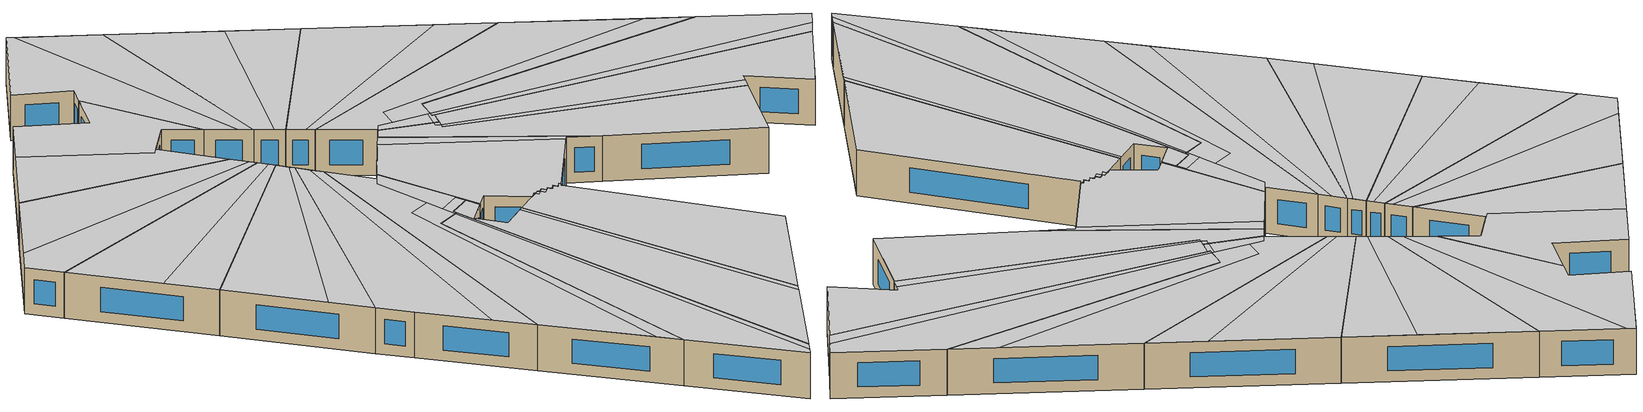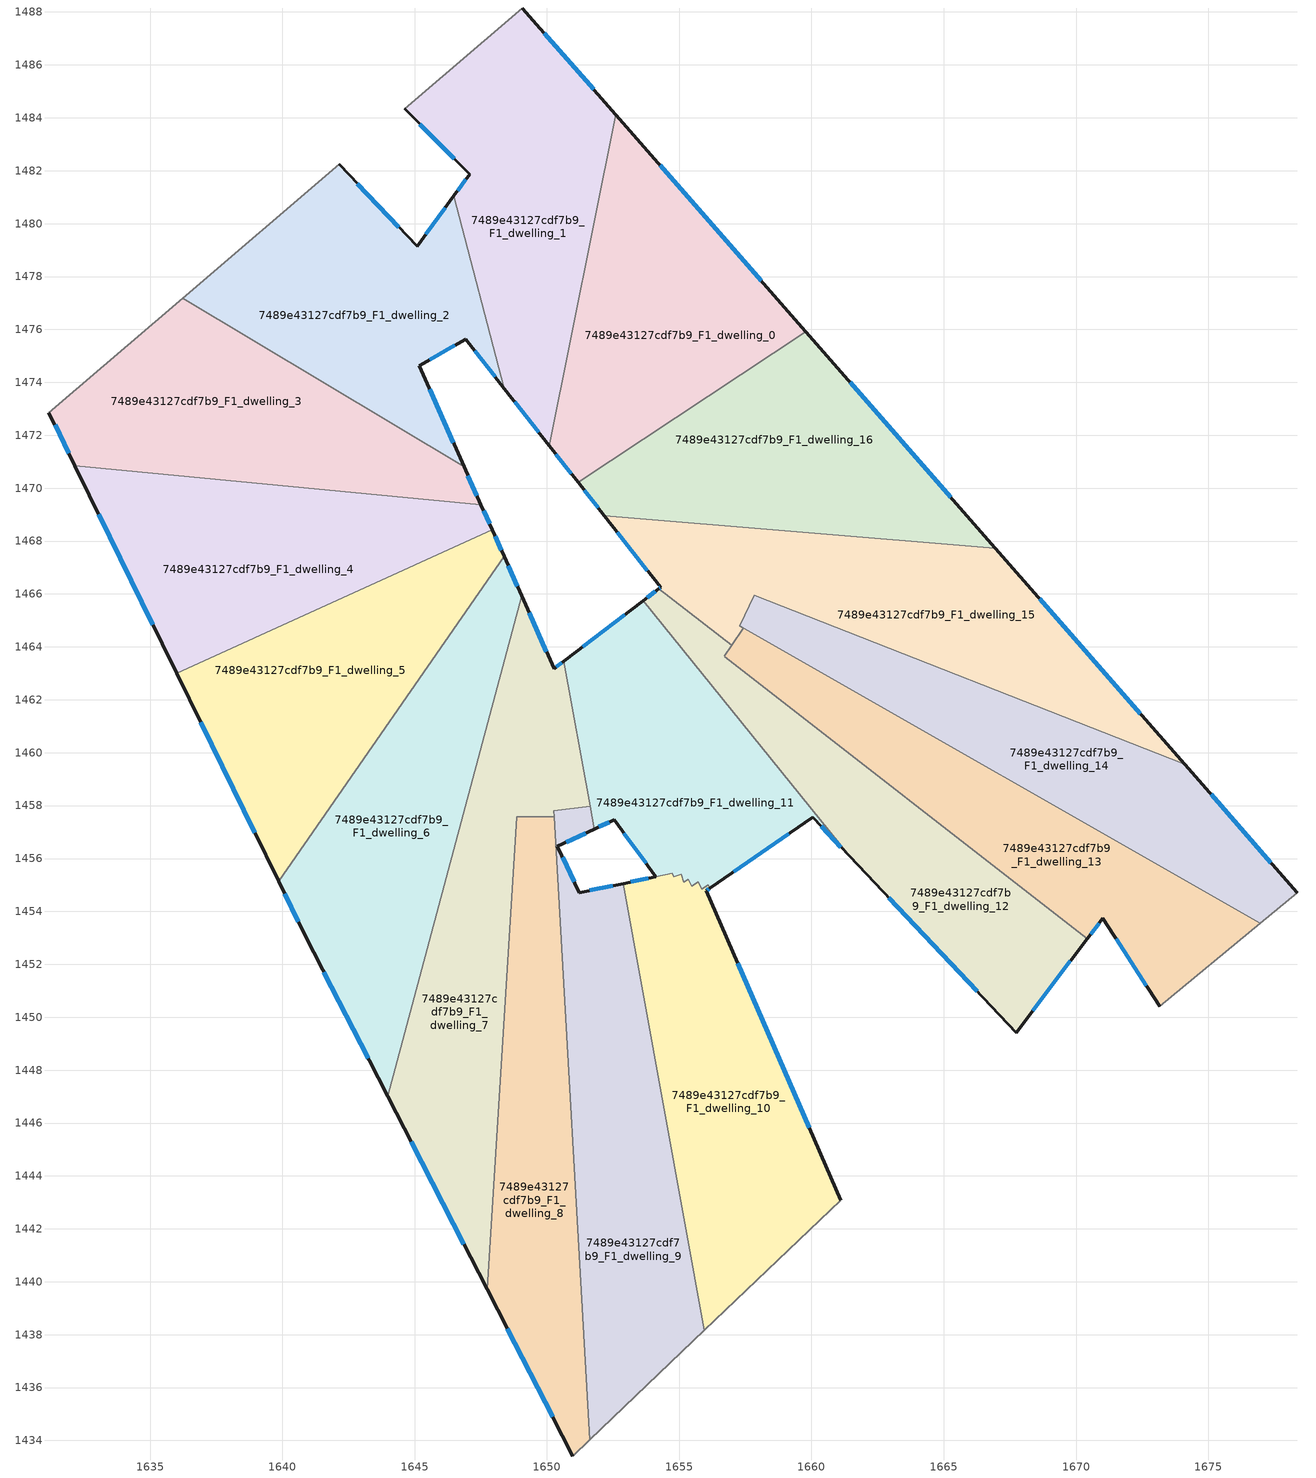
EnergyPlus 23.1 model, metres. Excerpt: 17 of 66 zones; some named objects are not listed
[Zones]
7489e43127cdf7b9_F1_dwelling_0
 floor to 7489e43127cdf7b9_F0_dwelling_0 (EU_floor_Construction): 1652.59,1484.12 1659.78,1475.92 1651.18,1470.22 1650.09,1471.61 z3
 wall outside (EU_wall_Construction): 1650.09,1471.61 1651.18,1470.22 / 1659.78,1475.92 1652.59,1484.12 z3:6
 wall to 7489e43127cdf7b9_F1_dwelling_1 (EU_wall_Construction): 1652.59,1484.12 1650.09,1471.61 z3:6
 wall to 7489e43127cdf7b9_F1_dwelling_16 (EU_wall_Construction): 1651.18,1470.22 1659.78,1475.92 z3:6
 window (EU_Window_Construction): 1650.34,1471.28 1650.92,1470.55 / 1658.09,1477.84 1654.28,1482.2 z3.7:5.3
 ceiling to 7489e43127cdf7b9_F2_dwelling_0 (EU_floor_Construction): 1650.77,1470.74 1657.01,1479.08 1652.59,1484.12 1650.09,1471.61 z6
 ceiling to 7489e43127cdf7b9_F2_dwelling_15 (EU_floor_Construction): 1659.78,1475.92 1657.01,1479.08 1650.77,1470.74 1651.18,1470.22 z6
7489e43127cdf7b9_F1_dwelling_1
 floor to 7489e43127cdf7b9_F0_dwelling_1 (EU_floor_Construction): 1649.07,1488.15 1652.59,1484.12 1650.09,1471.61 1648.39,1473.77 1646.48,1481.05 1647.08,1481.87 1644.62,1484.35 z3
 wall outside (EU_wall_Construction): 1648.39,1473.77 1650.09,1471.61 / 1644.62,1484.35 1647.08,1481.87 1646.48,1481.05 / 1652.59,1484.12 1649.07,1488.15 z3:6
 wall to 7489e43127cdf7b9_F1_dwelling_2 (EU_wall_Construction): 1646.48,1481.05 1648.39,1473.77 z3:6
 wall adiabatic (EU_wall_Construction): 1649.07,1488.15 1644.62,1484.35 z3:6
 window (EU_Window_Construction): 1648.79,1473.26 1649.69,1472.12 / 1646.94,1481.68 1646.62,1481.24 / 1645.2,1483.77 1646.5,1482.45 / 1651.77,1485.07 1649.89,1487.2 z3.7:5.3
 ceiling to 7489e43127cdf7b9_F2_dwelling_1 (EU_floor_Construction): 1649.56,1472.28 1649.36,1487.81 1649.07,1488.15 1644.62,1484.35 1647.08,1481.87 1646.48,1481.05 1648.39,1473.77 z6
 ceiling to 7489e43127cdf7b9_F2_dwelling_0 (EU_floor_Construction): 1650.09,1471.61 1652.59,1484.12 1649.36,1487.81 1649.56,1472.28 z6
7489e43127cdf7b9_F1_dwelling_10
 floor to 7489e43127cdf7b9_F0_dwelling_10 (EU_floor_Construction): 1656.16,1454.87 1656.03,1454.78 1661.1,1443.08 1655.95,1438.16 1652.88,1455.05 1654.12,1455.31 1654.74,1455.45 1654.79,1455.31 1655.07,1455.41 1655.18,1455.11 1655.35,1455.22 1655.47,1454.94 1655.72,1455.12 1655.84,1454.84 1656.09,1455.01 z3
 wall outside (EU_wall_Construction): 1661.1,1443.08 1656.03,1454.78 1656.16,1454.87 / 1654.12,1455.31 1652.88,1455.05 z3:6
 wall to 7489e43127cdf7b9_F1_dwelling_11 (EU_wall_Construction): 1656.16,1454.87 1656.09,1455.01 1655.84,1454.84 1655.72,1455.12 1655.47,1454.94 1655.35,1455.22 1655.18,1455.11 1655.07,1455.41 1654.79,1455.31 1654.74,1455.45 1654.12,1455.31 z3:6
 wall adiabatic (EU_wall_Construction): 1655.95,1438.16 1661.1,1443.08 z3:6
 wall to 7489e43127cdf7b9_F1_dwelling_9 (EU_wall_Construction): 1652.88,1455.05 1655.95,1438.16 z3:6
 window (EU_Window_Construction): 1656.06,1454.8 1656.13,1454.85 / 1659.91,1445.83 1657.22,1452.04 / 1653.83,1455.25 1653.17,1455.11 z3.7:5.3
 ceiling to 7489e43127cdf7b9_F2_dwelling_9 (EU_floor_Construction): 1661.1,1443.08 1656.03,1454.78 1656.15,1454.87 1656.09,1455.01 1655.84,1454.84 1655.72,1455.12 1655.47,1454.94 1655.37,1455.16 1654.92,1454.99 1654.83,1455.27 1654.55,1455.17 1654.47,1455.39 1654.12,1455.31 1652.88,1455.05 1655.95,1438.16 z6
 ceiling to 7489e43127cdf7b9_F2_dwelling_10 (EU_floor_Construction): 1655.47,1454.95 1655.35,1455.22 1655.18,1455.11 1655.07,1455.41 1654.79,1455.31 1654.74,1455.45 1654.47,1455.39 1654.55,1455.17 1654.83,1455.27 1654.92,1454.99 1655.37,1455.16 z6
7489e43127cdf7b9_F1_dwelling_11
 floor to 7489e43127cdf7b9_F0_dwelling_11 (EU_floor_Construction): 1653.65,1465.75 1661.44,1456.08 1660.05,1457.56 1656.16,1454.87 1656.09,1455.01 1655.84,1454.84 1655.72,1455.12 1655.47,1454.94 1655.35,1455.22 1655.18,1455.11 1655.07,1455.41 1654.79,1455.31 1654.74,1455.45 1654.12,1455.31 1652.54,1457.46 1651.79,1457.11 1650.64,1463.46 z3
 wall outside (EU_wall_Construction): 1651.79,1457.11 1652.54,1457.46 1654.12,1455.31 / 1653.65,1465.75 1650.64,1463.46 / 1656.16,1454.87 1660.05,1457.56 1661.44,1456.08 z3:6
 wall to 7489e43127cdf7b9_F1_dwelling_12 (EU_wall_Construction): 1661.44,1456.08 1653.65,1465.75 z3:6
 wall to 7489e43127cdf7b9_F1_dwelling_7 (EU_wall_Construction): 1650.64,1463.46 1651.64,1457.98 z3:6
 wall to 7489e43127cdf7b9_F1_dwelling_9 (EU_wall_Construction): 1651.64,1457.97 1651.79,1457.11 z3:6
 window (EU_Window_Construction): 1652.91,1456.96 1653.75,1455.82 / 1651.97,1457.19 1652.36,1457.38 / 1652.94,1465.21 1651.35,1464 / 1660.38,1457.22 1661.11,1456.43 / 1657.07,1455.5 1659.13,1456.93 z3.7:5.3
 ceiling to 7489e43127cdf7b9_F2_dwelling_10 (EU_floor_Construction): 1659.92,1457.47 1653.03,1465.28 1650.64,1463.46 1651.79,1457.11 1652.54,1457.46 1654.11,1455.32 1654.45,1455.45 1654.47,1455.39 1654.74,1455.45 1654.79,1455.31 1655.07,1455.41 1655.18,1455.11 1655.35,1455.22 1655.47,1454.95 1655.72,1455.12 1655.84,1454.84 1656.09,1455.01 1656.16,1454.87 z6
 ceiling to 7489e43127cdf7b9_F2_dwelling_9 (EU_floor_Construction): 1654.47,1455.39 1654.45,1455.45 1654.14,1455.32 z6
 ceiling to 7489e43127cdf7b9_F2_dwelling_11 (EU_floor_Construction): 1661.44,1456.09 1653.65,1465.75 1653.03,1465.28 1659.92,1457.47 1660.05,1457.56 z6
7489e43127cdf7b9_F1_dwelling_12
 floor to 7489e43127cdf7b9_F0_dwelling_12 (EU_floor_Construction): 1670.42,1452.96 1667.74,1449.41 1661.44,1456.08 1653.65,1465.75 1654.23,1466.2 1656.99,1464.05 1656.71,1463.64 z3
 wall outside (EU_wall_Construction): 1661.44,1456.08 1667.74,1449.41 1670.42,1452.96 / 1654.23,1466.2 1653.65,1465.75 z3:6
 wall to 7489e43127cdf7b9_F1_dwelling_15 (EU_wall_Construction): 1656.99,1464.05 1654.23,1466.2 z3:6
 wall to 7489e43127cdf7b9_F1_dwelling_13 (EU_wall_Construction): 1656.71,1463.64 1656.99,1464.05 / 1670.42,1452.96 1656.72,1463.63 z3:6
 window (EU_Window_Construction): 1668.37,1450.24 1669.79,1452.13 / 1662.92,1454.52 1666.26,1450.98 / 1654.1,1466.09 1653.78,1465.86 z3.7:5.3
 ceiling to 7489e43127cdf7b9_F2_dwelling_11 (EU_floor_Construction): 1667.74,1449.41 1670.42,1452.96 1656.71,1463.64 1656.82,1463.8 1656.56,1464 1656.73,1464.26 1654.23,1466.2 1653.65,1465.75 1661.44,1456.09 z6
 ceiling to 7489e43127cdf7b9_F2_dwelling_12 (EU_floor_Construction): 1656.82,1463.8 1656.99,1464.05 1656.73,1464.26 1656.56,1464 z6
7489e43127cdf7b9_F1_dwelling_13
 floor to 7489e43127cdf7b9_F0_dwelling_13 (EU_floor_Construction): 1676.97,1453.55 1673.16,1450.41 1671.02,1453.74 1670.42,1452.96 1656.71,1463.64 1657.43,1464.71 z3
 wall outside (EU_wall_Construction): 1670.42,1452.96 1671.02,1453.74 1673.16,1450.41 z3:6
 wall adiabatic (EU_wall_Construction): 1673.16,1450.41 1676.97,1453.55 z3:6
 wall to 7489e43127cdf7b9_F1_dwelling_14 (EU_wall_Construction): 1676.97,1453.55 1657.43,1464.71 z3:6
 wall to 7489e43127cdf7b9_F1_dwelling_15 (EU_wall_Construction): 1657.43,1464.71 1656.99,1464.05 z3:6
 window (EU_Window_Construction): 1671.52,1452.96 1672.66,1451.19 / 1670.56,1453.14 1670.88,1453.56 z3.7:5.3
 ceiling to 7489e43127cdf7b9_F2_dwelling_12 (EU_floor_Construction): 1676.96,1453.56 1657.43,1464.71 1656.83,1463.8 1670.78,1453.43 1671.02,1453.74 1673.16,1450.41 z6
 ceiling to 7489e43127cdf7b9_F2_dwelling_11 (EU_floor_Construction): 1670.42,1452.96 1670.78,1453.43 1656.83,1463.8 1656.71,1463.64 z6
7489e43127cdf7b9_F1_dwelling_14
 floor to 7489e43127cdf7b9_F0_dwelling_14 (EU_floor_Construction): 1674.1,1459.56 1678.36,1454.71 1676.97,1453.55 1657.43,1464.71 1657.28,1464.79 1657.84,1465.95 z3
 wall outside (EU_wall_Construction): 1678.36,1454.71 1674.1,1459.56 z3:6
 wall to 7489e43127cdf7b9_F1_dwelling_15 (EU_wall_Construction): 1657.84,1465.95 1657.28,1464.79 1657.43,1464.71 / 1674.1,1459.56 1657.84,1465.94 z3:6
 wall adiabatic (EU_wall_Construction): 1676.97,1453.55 1678.36,1454.71 z3:6
 window (EU_Window_Construction): 1677.36,1455.85 1675.1,1458.42 z3.7:5.3
 ceiling to 7489e43127cdf7b9_F2_dwelling_13 (EU_floor_Construction): 1678.36,1454.71 1674.1,1459.56 1657.84,1465.94 1657.38,1465 1677.65,1454.12 z6
 ceiling to 7489e43127cdf7b9_F2_dwelling_12 (EU_floor_Construction): 1677.65,1454.12 1657.38,1465 1657.28,1464.79 1657.43,1464.71 1676.96,1453.56 z6
7489e43127cdf7b9_F1_dwelling_15
 floor to 7489e43127cdf7b9_F0_dwelling_15 (EU_floor_Construction): 1666.95,1467.73 1674.1,1459.56 1657.84,1465.95 1657.28,1464.79 1657.43,1464.71 1656.99,1464.05 1654.23,1466.2 1654.3,1466.25 1652.16,1468.96 z3
 wall outside (EU_wall_Construction): 1652.16,1468.96 1654.3,1466.25 1654.23,1466.2 / 1674.1,1459.56 1666.95,1467.73 z3:6
 wall to 7489e43127cdf7b9_F1_dwelling_16 (EU_wall_Construction): 1666.95,1467.73 1652.16,1468.96 z3:6
 window (EU_Window_Construction): 1652.66,1468.33 1653.8,1466.89 / 1672.43,1461.48 1668.63,1465.81 / 1654.28,1466.24 1654.25,1466.21 z3.7:5.3
 ceiling to 7489e43127cdf7b9_F2_dwelling_14 (EU_floor_Construction): 1672.24,1461.69 1666.95,1467.73 1652.16,1468.96 1654.3,1466.25 1654.61,1466.49 1655.39,1466.07 1655.84,1467.11 z6
 ceiling to 7489e43127cdf7b9_F2_dwelling_13 (EU_floor_Construction): 1674.1,1459.56 1672.24,1461.69 1655.84,1467.11 1655.4,1466.07 1657.38,1465 1657.84,1465.95 z6
 ceiling to 7489e43127cdf7b9_F2_dwelling_11 (EU_floor_Construction): 1656.73,1464.26 1657.24,1465.07 1654.62,1466.48 1654.3,1466.25 1654.23,1466.2 z6
 ceiling to 7489e43127cdf7b9_F2_dwelling_12 (EU_floor_Construction): 1656.99,1464.05 1657.43,1464.71 1657.28,1464.79 1657.38,1465 1657.24,1465.07 1656.73,1464.26 z6
7489e43127cdf7b9_F1_dwelling_16
 floor to 7489e43127cdf7b9_F0_dwelling_16 (EU_floor_Construction): 1659.78,1475.92 1666.95,1467.73 1652.16,1468.96 1651.18,1470.22 z3
 wall outside (EU_wall_Construction): 1651.18,1470.22 1652.16,1468.96 / 1666.95,1467.73 1659.78,1475.92 z3:6
 window (EU_Window_Construction): 1651.41,1469.93 1651.93,1469.26 / 1665.27,1469.65 1661.46,1473.99 z3.7:5.3
 ceiling to 7489e43127cdf7b9_F2_dwelling_14 (EU_floor_Construction): 1666.95,1467.73 1664.63,1470.38 1651.85,1469.36 1652.16,1468.96 z6
 ceiling adiabatic (EU_roof_Construction): 1664.63,1470.38 1659.78,1475.92 1651.18,1470.22 1651.85,1469.36 z6
7489e43127cdf7b9_F1_dwelling_2
 floor to 7489e43127cdf7b9_F0_dwelling_2 (EU_floor_Construction): 1646.48,1481.05 1648.39,1473.77 1646.92,1475.64 1645.17,1474.62 1646.87,1470.81 1636.23,1477.18 1642.15,1482.24 1645.09,1479.14 z3
 wall outside (EU_wall_Construction): 1646.48,1481.05 1645.09,1479.14 1642.15,1482.24 / 1646.87,1470.81 1645.17,1474.62 1646.92,1475.64 1648.39,1473.77 z3:6
 wall to 7489e43127cdf7b9_F1_dwelling_3 (EU_wall_Construction): 1636.23,1477.18 1646.87,1470.81 z3:6
 wall adiabatic (EU_wall_Construction): 1642.15,1482.24 1636.23,1477.18 z3:6
 window (EU_Window_Construction): 1646.15,1480.6 1645.42,1479.59 / 1647.27,1475.2 1648.05,1474.21 / 1645.58,1474.86 1646.51,1475.4 / 1646.47,1471.71 1645.57,1473.73 / 1644.4,1479.87 1642.84,1481.51 z3.7:5.3
 ceiling to 7489e43127cdf7b9_F2_dwelling_2 (EU_floor_Construction): 1646.87,1470.81 1645.17,1474.62 1644.88,1474.46 1639.76,1480.2 1636.23,1477.18 z6
 ceiling to 7489e43127cdf7b9_F2_dwelling_1 (EU_floor_Construction): 1648.39,1473.77 1646.48,1481.05 1645.09,1479.14 1642.15,1482.24 1639.76,1480.2 1644.88,1474.46 1646.92,1475.64 z6
7489e43127cdf7b9_F1_dwelling_3
 floor to 7489e43127cdf7b9_F0_dwelling_3 (EU_floor_Construction): 1646.87,1470.81 1647.51,1469.38 1632.16,1470.86 1631.17,1472.86 1636.23,1477.18 z3
 wall outside (EU_wall_Construction): 1647.51,1469.38 1646.87,1470.81 / 1631.17,1472.86 1632.16,1470.86 z3:6
 wall to 7489e43127cdf7b9_F1_dwelling_4 (EU_wall_Construction): 1632.16,1470.86 1647.51,1469.38 z3:6
 wall adiabatic (EU_wall_Construction): 1636.23,1477.18 1631.17,1472.86 z3:6
 window (EU_Window_Construction): 1647.36,1469.72 1647.02,1470.48 / 1631.41,1472.39 1631.93,1471.33 z3.7:5.3
 ceiling to 7489e43127cdf7b9_F2_dwelling_3 (EU_floor_Construction): 1647.51,1469.38 1647.32,1469.79 1632.33,1473.84 1631.17,1472.86 1632.16,1470.86 z6
 ceiling to 7489e43127cdf7b9_F2_dwelling_2 (EU_floor_Construction): 1647.32,1469.79 1646.87,1470.81 1636.23,1477.18 1632.33,1473.84 z6
7489e43127cdf7b9_F1_dwelling_4
 floor to 7489e43127cdf7b9_F0_dwelling_4 (EU_floor_Construction): 1647.51,1469.38 1647.93,1468.42 1636.01,1463 1632.16,1470.86 z3
 wall outside (EU_wall_Construction): 1647.93,1468.42 1647.51,1469.38 / 1632.16,1470.86 1636.01,1463 z3:6
 wall to 7489e43127cdf7b9_F1_dwelling_5 (EU_wall_Construction): 1636.01,1463 1647.93,1468.42 z3:6
 window (EU_Window_Construction): 1647.83,1468.65 1647.61,1469.15 / 1633.06,1469.01 1635.1,1464.84 z3.7:5.3
 ceiling to 7489e43127cdf7b9_F2_dwelling_4 (EU_floor_Construction): 1647.93,1468.42 1647.78,1468.77 1634.6,1465.86 1636.01,1463 z6
 ceiling to 7489e43127cdf7b9_F2_dwelling_3 (EU_floor_Construction): 1647.78,1468.77 1647.51,1469.38 1632.16,1470.86 1634.6,1465.86 z6
7489e43127cdf7b9_F1_dwelling_5
 floor to 7489e43127cdf7b9_F0_dwelling_5 (EU_floor_Construction): 1647.93,1468.42 1648.38,1467.42 1639.85,1455.14 1636.01,1463 z3
 wall outside (EU_wall_Construction): 1648.38,1467.42 1647.93,1468.42 / 1636.01,1463 1639.85,1455.14 z3:6
 wall to 7489e43127cdf7b9_F1_dwelling_6 (EU_wall_Construction): 1639.85,1455.14 1648.38,1467.42 z3:6
 window (EU_Window_Construction): 1648.27,1467.66 1648.04,1468.19 / 1636.91,1461.15 1638.95,1456.98 z3.7:5.3
 ceiling to 7489e43127cdf7b9_F2_dwelling_4 (EU_floor_Construction): 1638.69,1457.51 1648.24,1467.73 1647.93,1468.42 1636.01,1463 z6
 ceiling to 7489e43127cdf7b9_F2_dwelling_5 (EU_floor_Construction): 1639.86,1455.14 1648.38,1467.42 1648.24,1467.73 1638.69,1457.51 z6
7489e43127cdf7b9_F1_dwelling_6
 floor to 7489e43127cdf7b9_F0_dwelling_6 (EU_floor_Construction): 1648.38,1467.42 1649.04,1465.93 1643.98,1447.01 1640.83,1453.15 1639.85,1455.14 z3
 wall outside (EU_wall_Construction): 1639.85,1455.14 1640.83,1453.15 1643.98,1447.01 / 1649.04,1465.93 1648.38,1467.42 z3:6
 wall to 7489e43127cdf7b9_F1_dwelling_7 (EU_wall_Construction): 1643.98,1447.01 1649.04,1465.93 z3:6
 window (EU_Window_Construction): 1640.08,1454.67 1640.6,1453.62 / 1648.89,1466.28 1648.53,1467.07 / 1641.57,1451.71 1643.24,1448.45 z3.7:5.3
 ceiling to 7489e43127cdf7b9_F2_dwelling_6 (EU_floor_Construction): 1643.99,1447.01 1649.04,1465.93 1648.73,1466.63 1642.84,1449.24 z6
 ceiling to 7489e43127cdf7b9_F2_dwelling_5 (EU_floor_Construction): 1642.84,1449.24 1648.73,1466.63 1648.38,1467.42 1639.86,1455.14 1640.83,1453.15 z6
7489e43127cdf7b9_F1_dwelling_7
 floor to 7489e43127cdf7b9_F0_dwelling_7 (EU_floor_Construction): 1649.04,1465.93 1650.27,1463.18 1650.64,1463.46 1651.64,1457.97 1650.26,1457.81 1650.27,1457.58 1648.87,1457.58 1647.74,1439.71 1643.98,1447.01 z3
 wall outside (EU_wall_Construction): 1643.98,1447.01 1647.74,1439.71 / 1650.64,1463.46 1650.27,1463.18 1649.04,1465.93 z3:6
 wall to 7489e43127cdf7b9_F1_dwelling_9 (EU_wall_Construction): 1650.27,1457.58 1650.26,1457.81 1651.64,1457.97 z3:6
 wall to 7489e43127cdf7b9_F1_dwelling_8 (EU_wall_Construction): 1647.74,1439.71 1648.87,1457.58 1650.27,1457.58 z3:6
 window (EU_Window_Construction): 1644.87,1445.3 1646.86,1441.43 / 1649.98,1463.82 1649.33,1465.29 / 1650.55,1463.39 1650.36,1463.24 z3.7:5.3
 ceiling to 7489e43127cdf7b9_F2_dwelling_7 (EU_floor_Construction): 1647.74,1439.71 1648.87,1457.58 1650.13,1457.58 1650.04,1459.49 1648.73,1459.51 1647.04,1441.07 z6
 ceiling to 7489e43127cdf7b9_F2_dwelling_6 (EU_floor_Construction): 1647.04,1441.07 1648.73,1459.51 1650.04,1459.49 1649.89,1462.88 1650.27,1463.18 1649.04,1465.93 1643.99,1447.01 z6
 ceiling to 7489e43127cdf7b9_F2_dwelling_10 (EU_floor_Construction): 1651.64,1457.97 1650.64,1463.46 1649.89,1462.88 1650.09,1458.44 1651.45,1458.59 1651.56,1457.96 z6
 ceiling to 7489e43127cdf7b9_F2_dwelling_8 (EU_floor_Construction): 1651.56,1457.96 1651.45,1458.59 1650.09,1458.43 1650.13,1457.58 1650.27,1457.58 1650.26,1457.81 z6
7489e43127cdf7b9_F1_dwelling_8
 floor to 7489e43127cdf7b9_F0_dwelling_8 (EU_floor_Construction): 1650.27,1457.58 1651.62,1434.03 1650.98,1433.41 1647.74,1439.71 1648.87,1457.58 z3
 wall outside (EU_wall_Construction): 1647.74,1439.71 1650.98,1433.41 z3:6
 wall adiabatic (EU_wall_Construction): 1650.98,1433.41 1651.62,1434.03 z3:6
 wall to 7489e43127cdf7b9_F1_dwelling_9 (EU_wall_Construction): 1651.62,1434.03 1650.27,1457.58 z3:6
 window (EU_Window_Construction): 1648.5,1438.23 1650.22,1434.89 z3.7:5.3
 ceiling to 7489e43127cdf7b9_F2_dwelling_7 (EU_floor_Construction): 1651.22,1433.64 1650.13,1457.58 1648.87,1457.58 1647.74,1439.71 1650.98,1433.41 z6
 ceiling adiabatic (EU_roof_Construction): 1651.22,1433.64 1650.98,1433.41 1651.62,1434.03 1650.27,1457.58 1650.13,1457.58 z6
7489e43127cdf7b9_F1_dwelling_9
 floor to 7489e43127cdf7b9_F0_dwelling_9 (EU_floor_Construction): 1652.88,1455.05 1655.95,1438.16 1651.62,1434.03 1650.26,1457.81 1651.64,1457.97 1651.79,1457.11 1650.4,1456.46 1651.22,1454.71 z3
 wall outside (EU_wall_Construction): 1652.88,1455.05 1651.22,1454.71 1650.4,1456.46 1651.79,1457.11 z3:6
 wall adiabatic (EU_wall_Construction): 1651.62,1434.03 1655.95,1438.16 z3:6
 window (EU_Window_Construction): 1650.73,1456.61 1651.47,1456.96 / 1651.03,1455.12 1650.59,1456.05 / 1652.49,1454.97 1651.61,1454.79 z3.7:5.3
 ceiling to 7489e43127cdf7b9_F2_dwelling_8 (EU_floor_Construction): 1655.67,1437.9 1652.68,1455.01 1651.22,1454.71 1650.4,1456.46 1651.71,1457.07 1651.56,1457.96 1650.26,1457.81 1651.62,1434.03 z6
 ceiling to 7489e43127cdf7b9_F2_dwelling_9 (EU_floor_Construction): 1655.95,1438.16 1652.88,1455.05 1652.68,1455.01 1655.67,1437.9 z6
 ceiling to 7489e43127cdf7b9_F2_dwelling_10 (EU_floor_Construction): 1651.79,1457.11 1651.64,1457.97 1651.56,1457.96 1651.71,1457.07 z6
[Building]
EU S2 Campaign: North Axis=0; Terrain=City; Solar Distribution=FullExterior
[Site:Location]
Budapest.Ferenc.Liszt.Intl.AP: Latitude=47.437; Longitude=19.256; Time Zone=1; Elevation=185
[SizingPeriod:WeatherFileDays]
AnnualSizingPeriod: Begin Month=1; Begin Day of Month=1; End Month=12; End Day of Month=31; Day of Week for Start Day=Monday; Use Weather File Daylight Saving Period=No; Use Weather File Rain and Snow Indicators=No
[MATERIAL]
EU_InternalMass_Material: Roughness=MediumRough; Thickness=0.1; Conductivity=1; Density=1800; Specific Heat=900; Thermal Absorptance=0.9; Solar Absorptance=0.7; Visible Absorptance=0.7
[MATERIAL:NOMASS] Roughness=MediumRough; Thermal Absorptance=0.9; Solar Absorptance=0.7; Visible Absorptance=0.7
Name | Thermal Resistance
EU_wall_NoMass | 0.832559
EU_roof_NoMass | 1.39638
EU_floor_NoMass | 0.872794
[WINDOWMATERIAL:SIMPLEGLAZINGSYSTEM]
EU_Window_SimpleGlazing: UFactor=2.79869; Solar Heat Gain Coefficient=0.75; Visible Transmittance=0.75
[CONSTRUCTION]
EU_wall_Construction: EU_wall_NoMass
EU_roof_Construction: EU_roof_NoMass
EU_floor_Construction: EU_floor_NoMass
EU_Window_Construction: EU_Window_SimpleGlazing
EU_InternalMass_Construction: EU_InternalMass_Material
[ZONE] Type=1; Multiplier=1; Ceiling Height=autocalculate; Floor Area=autocalculate; Part of Total Floor Area=Yes
Name | Volume
7489e43127cdf7b9_F1_dwelling_0 | 192.992
7489e43127cdf7b9_F1_dwelling_1 | 196.066
7489e43127cdf7b9_F1_dwelling_10 | 209.051
7489e43127cdf7b9_F1_dwelling_11 | 172.007
7489e43127cdf7b9_F1_dwelling_12 | 166.233
7489e43127cdf7b9_F1_dwelling_13 | 182.367
7489e43127cdf7b9_F1_dwelling_14 | 180.079
7489e43127cdf7b9_F1_dwelling_15 | 211.682
7489e43127cdf7b9_F1_dwelling_16 | 192.99
7489e43127cdf7b9_F1_dwelling_2 | 189.919
7489e43127cdf7b9_F1_dwelling_3 | 192.981
7489e43127cdf7b9_F1_dwelling_4 | 193.014
7489e43127cdf7b9_F1_dwelling_5 | 192.989
7489e43127cdf7b9_F1_dwelling_6 | 210.589
7489e43127cdf7b9_F1_dwelling_7 | 213.702
7489e43127cdf7b9_F1_dwelling_8 | 172.299
7489e43127cdf7b9_F1_dwelling_9 | 211.876
[INTERNALMASS] Construction=EU_InternalMass_Construction
Name | Zone or ZoneList | Surface Area
7489e43127cdf7b9_F1_dwelling_0_EU_InternalMass | 7489e43127cdf7b9_F1_dwelling_0 | 64.3308
7489e43127cdf7b9_F1_dwelling_1_EU_InternalMass | 7489e43127cdf7b9_F1_dwelling_1 | 65.3555
7489e43127cdf7b9_F1_dwelling_2_EU_InternalMass | 7489e43127cdf7b9_F1_dwelling_2 | 63.3063
7489e43127cdf7b9_F1_dwelling_3_EU_InternalMass | 7489e43127cdf7b9_F1_dwelling_3 | 64.327
7489e43127cdf7b9_F1_dwelling_4_EU_InternalMass | 7489e43127cdf7b9_F1_dwelling_4 | 64.3379
7489e43127cdf7b9_F1_dwelling_5_EU_InternalMass | 7489e43127cdf7b9_F1_dwelling_5 | 64.3298
7489e43127cdf7b9_F1_dwelling_6_EU_InternalMass | 7489e43127cdf7b9_F1_dwelling_6 | 70.1962
7489e43127cdf7b9_F1_dwelling_7_EU_InternalMass | 7489e43127cdf7b9_F1_dwelling_7 | 71.2332
7489e43127cdf7b9_F1_dwelling_8_EU_InternalMass | 7489e43127cdf7b9_F1_dwelling_8 | 57.442
7489e43127cdf7b9_F1_dwelling_9_EU_InternalMass | 7489e43127cdf7b9_F1_dwelling_9 | 70.6255
7489e43127cdf7b9_F1_dwelling_10_EU_InternalMass | 7489e43127cdf7b9_F1_dwelling_10 | 69.6826
7489e43127cdf7b9_F1_dwelling_11_EU_InternalMass | 7489e43127cdf7b9_F1_dwelling_11 | 57.3443
7489e43127cdf7b9_F1_dwelling_12_EU_InternalMass | 7489e43127cdf7b9_F1_dwelling_12 | 55.403
7489e43127cdf7b9_F1_dwelling_13_EU_InternalMass | 7489e43127cdf7b9_F1_dwelling_13 | 60.792
7489e43127cdf7b9_F1_dwelling_14_EU_InternalMass | 7489e43127cdf7b9_F1_dwelling_14 | 60.0262
7489e43127cdf7b9_F1_dwelling_15_EU_InternalMass | 7489e43127cdf7b9_F1_dwelling_15 | 70.5585
7489e43127cdf7b9_F1_dwelling_16_EU_InternalMass | 7489e43127cdf7b9_F1_dwelling_16 | 64.33
[OTHEREQUIPMENT] Fuel Type=Electricity; Design Level Calculation Method=Watts/Area; Power per Zone Floor Area=1; Fraction Latent=0; Fraction Radiant=0; Fraction Lost=0; Carbon Dioxide Generation Rate=0; EndUse Subcategory=EU_Step8_InternalGains
Name | Zone or ZoneList or Space or SpaceList | Schedule
EU_Step8_InternalGain_7489e43127cdf7b9_F1_dwelling_0_f000 | 7489e43127cdf7b9_F1_dwelling_0 | EU_Step8_GainSchedule_7489e43127cdf7b9_F1_dwelling_0_f000
EU_Step8_InternalGain_7489e43127cdf7b9_F1_dwelling_1_f000 | 7489e43127cdf7b9_F1_dwelling_1 | EU_Step8_GainSchedule_7489e43127cdf7b9_F1_dwelling_1_f000
EU_Step8_InternalGain_7489e43127cdf7b9_F1_dwelling_2_f000 | 7489e43127cdf7b9_F1_dwelling_2 | EU_Step8_GainSchedule_7489e43127cdf7b9_F1_dwelling_2_f000
EU_Step8_InternalGain_7489e43127cdf7b9_F1_dwelling_3_f000 | 7489e43127cdf7b9_F1_dwelling_3 | EU_Step8_GainSchedule_7489e43127cdf7b9_F1_dwelling_3_f000
EU_Step8_InternalGain_7489e43127cdf7b9_F1_dwelling_4_f000 | 7489e43127cdf7b9_F1_dwelling_4 | EU_Step8_GainSchedule_7489e43127cdf7b9_F1_dwelling_4_f000
EU_Step8_InternalGain_7489e43127cdf7b9_F1_dwelling_5_f000 | 7489e43127cdf7b9_F1_dwelling_5 | EU_Step8_GainSchedule_7489e43127cdf7b9_F1_dwelling_5_f000
EU_Step8_InternalGain_7489e43127cdf7b9_F1_dwelling_6_f000 | 7489e43127cdf7b9_F1_dwelling_6 | EU_Step8_GainSchedule_7489e43127cdf7b9_F1_dwelling_6_f000
EU_Step8_InternalGain_7489e43127cdf7b9_F1_dwelling_7_f000 | 7489e43127cdf7b9_F1_dwelling_7 | EU_Step8_GainSchedule_7489e43127cdf7b9_F1_dwelling_7_f000
EU_Step8_InternalGain_7489e43127cdf7b9_F1_dwelling_8_f000 | 7489e43127cdf7b9_F1_dwelling_8 | EU_Step8_GainSchedule_7489e43127cdf7b9_F1_dwelling_8_f000
EU_Step8_InternalGain_7489e43127cdf7b9_F1_dwelling_9_f000 | 7489e43127cdf7b9_F1_dwelling_9 | EU_Step8_GainSchedule_7489e43127cdf7b9_F1_dwelling_9_f000
EU_Step8_InternalGain_7489e43127cdf7b9_F1_dwelling_10_f000 | 7489e43127cdf7b9_F1_dwelling_10 | EU_Step8_GainSchedule_7489e43127cdf7b9_F1_dwelling_10_f000
EU_Step8_InternalGain_7489e43127cdf7b9_F1_dwelling_11_f000 | 7489e43127cdf7b9_F1_dwelling_11 | EU_Step8_GainSchedule_7489e43127cdf7b9_F1_dwelling_11_f000
EU_Step8_InternalGain_7489e43127cdf7b9_F1_dwelling_12_f000 | 7489e43127cdf7b9_F1_dwelling_12 | EU_Step8_GainSchedule_7489e43127cdf7b9_F1_dwelling_12_f000
EU_Step8_InternalGain_7489e43127cdf7b9_F1_dwelling_13_f000 | 7489e43127cdf7b9_F1_dwelling_13 | EU_Step8_GainSchedule_7489e43127cdf7b9_F1_dwelling_13_f000
EU_Step8_InternalGain_7489e43127cdf7b9_F1_dwelling_14_f000 | 7489e43127cdf7b9_F1_dwelling_14 | EU_Step8_GainSchedule_7489e43127cdf7b9_F1_dwelling_14_f000
EU_Step8_InternalGain_7489e43127cdf7b9_F1_dwelling_15_f000 | 7489e43127cdf7b9_F1_dwelling_15 | EU_Step8_GainSchedule_7489e43127cdf7b9_F1_dwelling_15_f000
EU_Step8_InternalGain_7489e43127cdf7b9_F1_dwelling_16_f000 | 7489e43127cdf7b9_F1_dwelling_16 | EU_Step8_GainSchedule_7489e43127cdf7b9_F1_dwelling_16_f000
[ZONEVENTILATION:DESIGNFLOWRATE] Schedule=EU_AlwaysOn; Design Flow Rate Calculation Method=AirChanges/Hour; Air Changes per Hour=0.475469; Ventilation Type=Natural; Fan Pressure Rise=0; Fan Total Efficiency=1; Constant Term Coefficient=1; Temperature Term Coefficient=0; Velocity Term Coefficient=0; Velocity Squared Term Coefficient=0; Minimum Indoor Temperature=-100; Maximum Indoor Temperature=100; Delta Temperature=-100; Minimum Outdoor Temperature=-100; Maximum Outdoor Temperature=100; Maximum Wind Speed=40
Name | Zone or ZoneList or Space or SpaceList
EU_ConstantAir_7489e43127cdf7b9_F1_dwelling_0 | 7489e43127cdf7b9_F1_dwelling_0
EU_ConstantAir_7489e43127cdf7b9_F1_dwelling_1 | 7489e43127cdf7b9_F1_dwelling_1
EU_ConstantAir_7489e43127cdf7b9_F1_dwelling_2 | 7489e43127cdf7b9_F1_dwelling_2
EU_ConstantAir_7489e43127cdf7b9_F1_dwelling_3 | 7489e43127cdf7b9_F1_dwelling_3
EU_ConstantAir_7489e43127cdf7b9_F1_dwelling_4 | 7489e43127cdf7b9_F1_dwelling_4
EU_ConstantAir_7489e43127cdf7b9_F1_dwelling_5 | 7489e43127cdf7b9_F1_dwelling_5
EU_ConstantAir_7489e43127cdf7b9_F1_dwelling_6 | 7489e43127cdf7b9_F1_dwelling_6
EU_ConstantAir_7489e43127cdf7b9_F1_dwelling_7 | 7489e43127cdf7b9_F1_dwelling_7
EU_ConstantAir_7489e43127cdf7b9_F1_dwelling_8 | 7489e43127cdf7b9_F1_dwelling_8
EU_ConstantAir_7489e43127cdf7b9_F1_dwelling_9 | 7489e43127cdf7b9_F1_dwelling_9
EU_ConstantAir_7489e43127cdf7b9_F1_dwelling_10 | 7489e43127cdf7b9_F1_dwelling_10
EU_ConstantAir_7489e43127cdf7b9_F1_dwelling_11 | 7489e43127cdf7b9_F1_dwelling_11
EU_ConstantAir_7489e43127cdf7b9_F1_dwelling_12 | 7489e43127cdf7b9_F1_dwelling_12
EU_ConstantAir_7489e43127cdf7b9_F1_dwelling_13 | 7489e43127cdf7b9_F1_dwelling_13
EU_ConstantAir_7489e43127cdf7b9_F1_dwelling_14 | 7489e43127cdf7b9_F1_dwelling_14
EU_ConstantAir_7489e43127cdf7b9_F1_dwelling_15 | 7489e43127cdf7b9_F1_dwelling_15
EU_ConstantAir_7489e43127cdf7b9_F1_dwelling_16 | 7489e43127cdf7b9_F1_dwelling_16
[HVACTEMPLATE:ZONE:IDEALLOADSAIRSYSTEM] System Availability Schedule=EU_AlwaysOn; Maximum Heating Supply Air Temperature=50; Minimum Cooling Supply Air Temperature=13; Maximum Heating Supply Air Humidity Ratio=0.0156; Minimum Cooling Supply Air Humidity Ratio=0.0077; Heating Limit=NoLimit; Cooling Limit=NoLimit; Heating Availability Schedule=EU_AlwaysOn; Cooling Availability Schedule=EU_CoolingOff; Dehumidification Control Type=ConstantSensibleHeatRatio; Cooling Sensible Heat Ratio=0.7; Dehumidification Setpoint=60; Humidification Control Type=None; Humidification Setpoint=30; Outdoor Air Method=None; Outdoor Air Flow Rate per Person=0.00944; Outdoor Air Flow Rate per Zone Floor Area=0; Outdoor Air Flow Rate per Zone=0; Demand Controlled Ventilation Type=None; Outdoor Air Economizer Type=NoEconomizer; Heat Recovery Type=None; Sensible Heat Recovery Effectiveness=0.7; Latent Heat Recovery Effectiveness=0.65
Name | Template Thermostat
7489e43127cdf7b9_F1_dwelling_0 | EU_HeatOnly_7489e43127cdf7b9_F1_dwelling_0
7489e43127cdf7b9_F1_dwelling_1 | EU_HeatOnly_7489e43127cdf7b9_F1_dwelling_1
7489e43127cdf7b9_F1_dwelling_2 | EU_HeatOnly_7489e43127cdf7b9_F1_dwelling_2
7489e43127cdf7b9_F1_dwelling_3 | EU_HeatOnly_7489e43127cdf7b9_F1_dwelling_3
7489e43127cdf7b9_F1_dwelling_4 | EU_HeatOnly_7489e43127cdf7b9_F1_dwelling_4
7489e43127cdf7b9_F1_dwelling_5 | EU_HeatOnly_7489e43127cdf7b9_F1_dwelling_5
7489e43127cdf7b9_F1_dwelling_6 | EU_HeatOnly_7489e43127cdf7b9_F1_dwelling_6
7489e43127cdf7b9_F1_dwelling_7 | EU_HeatOnly_7489e43127cdf7b9_F1_dwelling_7
7489e43127cdf7b9_F1_dwelling_8 | EU_HeatOnly_7489e43127cdf7b9_F1_dwelling_8
7489e43127cdf7b9_F1_dwelling_9 | EU_HeatOnly_7489e43127cdf7b9_F1_dwelling_9
7489e43127cdf7b9_F1_dwelling_10 | EU_HeatOnly_7489e43127cdf7b9_F1_dwelling_10
7489e43127cdf7b9_F1_dwelling_11 | EU_HeatOnly_7489e43127cdf7b9_F1_dwelling_11
7489e43127cdf7b9_F1_dwelling_12 | EU_HeatOnly_7489e43127cdf7b9_F1_dwelling_12
7489e43127cdf7b9_F1_dwelling_13 | EU_HeatOnly_7489e43127cdf7b9_F1_dwelling_13
7489e43127cdf7b9_F1_dwelling_14 | EU_HeatOnly_7489e43127cdf7b9_F1_dwelling_14
7489e43127cdf7b9_F1_dwelling_15 | EU_HeatOnly_7489e43127cdf7b9_F1_dwelling_15
7489e43127cdf7b9_F1_dwelling_16 | EU_HeatOnly_7489e43127cdf7b9_F1_dwelling_16
[SIZING:ZONE] Zone Cooling Design Supply Air Temperature Input Method=SupplyAirTemperature; Zone Cooling Design Supply Air Temperature=13; Zone Heating Design Supply Air Temperature Input Method=SupplyAirTemperature; Zone Heating Design Supply Air Temperature=50; Zone Cooling Design Supply Air Humidity Ratio=0.008; Zone Heating Design Supply Air Humidity Ratio=0.008; Cooling Design Air Flow Method=DesignDay; Cooling Design Air Flow Rate=0; Cooling Minimum Air Flow per Zone Floor Area=0.000762; Cooling Minimum Air Flow=0; Cooling Minimum Air Flow Fraction=0.2; Heating Design Air Flow Method=DesignDay; Heating Design Air Flow Rate=0; Heating Maximum Air Flow per Zone Floor Area=0.002032; Heating Maximum Air Flow=0.141576; Heating Maximum Air Flow Fraction=0.3; Account for Dedicated Outdoor Air System=No; Dedicated Outdoor Air System Control Strategy=NeutralSupplyAir; Dedicated Outdoor Air Low Setpoint Temperature for Design=autosize; Dedicated Outdoor Air High Setpoint Temperature for Design=autosize; Zone Load Sizing Method=Sensible Load Only No Latent Load; Zone Latent Cooling Design Supply Air Humidity Ratio Input Method=HumidityRatioDifference; Zone Cooling Design Supply Air Humidity Ratio Difference=0.005; Zone Latent Heating Design Supply Air Humidity Ratio Input Method=HumidityRatioDifference; Zone Humidification Design Supply Air Humidity Ratio Difference=0.005
7489e43127cdf7b9_F1_dwelling_0; 7489e43127cdf7b9_F1_dwelling_1; 7489e43127cdf7b9_F1_dwelling_2; 7489e43127cdf7b9_F1_dwelling_3; 7489e43127cdf7b9_F1_dwelling_4; 7489e43127cdf7b9_F1_dwelling_5; 7489e43127cdf7b9_F1_dwelling_6; 7489e43127cdf7b9_F1_dwelling_7; 7489e43127cdf7b9_F1_dwelling_8; 7489e43127cdf7b9_F1_dwelling_9; 7489e43127cdf7b9_F1_dwelling_10; 7489e43127cdf7b9_F1_dwelling_11; 7489e43127cdf7b9_F1_dwelling_12; 7489e43127cdf7b9_F1_dwelling_13; 7489e43127cdf7b9_F1_dwelling_14; 7489e43127cdf7b9_F1_dwelling_15; 7489e43127cdf7b9_F1_dwelling_16
[SCHEDULE:CONSTANT]
Name | Hourly Value
EU_AlwaysOn | 1
EU_CoolingOff | 0
[SCHEDULE:FILE] Column Number=1; Rows to Skip at Top=0; Number of Hours of Data=8760; Column Separator=Comma; Interpolate to Timestep=No; Minutes per Item=60; Adjust Schedule for Daylight Savings=Yes
Name | File
EU_Step8_GainSchedule_7489e43127cdf7b9_F1_dwelling_0_f000 | ../../schedules/7489e43127cdf7b9/7489e43127cdf7b9_F1_dwelling_0_f000_gain.csv
EU_Step8_GainSchedule_7489e43127cdf7b9_F1_dwelling_1_f000 | ../../schedules/7489e43127cdf7b9/7489e43127cdf7b9_F1_dwelling_1_f000_gain.csv
EU_Step8_GainSchedule_7489e43127cdf7b9_F1_dwelling_2_f000 | ../../schedules/7489e43127cdf7b9/7489e43127cdf7b9_F1_dwelling_2_f000_gain.csv
EU_Step8_GainSchedule_7489e43127cdf7b9_F1_dwelling_3_f000 | ../../schedules/7489e43127cdf7b9/7489e43127cdf7b9_F1_dwelling_3_f000_gain.csv
EU_Step8_GainSchedule_7489e43127cdf7b9_F1_dwelling_4_f000 | ../../schedules/7489e43127cdf7b9/7489e43127cdf7b9_F1_dwelling_4_f000_gain.csv
EU_Step8_GainSchedule_7489e43127cdf7b9_F1_dwelling_5_f000 | ../../schedules/7489e43127cdf7b9/7489e43127cdf7b9_F1_dwelling_5_f000_gain.csv
EU_Step8_GainSchedule_7489e43127cdf7b9_F1_dwelling_6_f000 | ../../schedules/7489e43127cdf7b9/7489e43127cdf7b9_F1_dwelling_6_f000_gain.csv
EU_Step8_GainSchedule_7489e43127cdf7b9_F1_dwelling_7_f000 | ../../schedules/7489e43127cdf7b9/7489e43127cdf7b9_F1_dwelling_7_f000_gain.csv
EU_Step8_GainSchedule_7489e43127cdf7b9_F1_dwelling_8_f000 | ../../schedules/7489e43127cdf7b9/7489e43127cdf7b9_F1_dwelling_8_f000_gain.csv
EU_Step8_GainSchedule_7489e43127cdf7b9_F1_dwelling_9_f000 | ../../schedules/7489e43127cdf7b9/7489e43127cdf7b9_F1_dwelling_9_f000_gain.csv
EU_Step8_GainSchedule_7489e43127cdf7b9_F1_dwelling_10_f000 | ../../schedules/7489e43127cdf7b9/7489e43127cdf7b9_F1_dwelling_10_f000_gain.csv
EU_Step8_GainSchedule_7489e43127cdf7b9_F1_dwelling_11_f000 | ../../schedules/7489e43127cdf7b9/7489e43127cdf7b9_F1_dwelling_11_f000_gain.csv
EU_Step8_GainSchedule_7489e43127cdf7b9_F1_dwelling_12_f000 | ../../schedules/7489e43127cdf7b9/7489e43127cdf7b9_F1_dwelling_12_f000_gain.csv
EU_Step8_GainSchedule_7489e43127cdf7b9_F1_dwelling_13_f000 | ../../schedules/7489e43127cdf7b9/7489e43127cdf7b9_F1_dwelling_13_f000_gain.csv
EU_Step8_GainSchedule_7489e43127cdf7b9_F1_dwelling_14_f000 | ../../schedules/7489e43127cdf7b9/7489e43127cdf7b9_F1_dwelling_14_f000_gain.csv
EU_Step8_GainSchedule_7489e43127cdf7b9_F1_dwelling_15_f000 | ../../schedules/7489e43127cdf7b9/7489e43127cdf7b9_F1_dwelling_15_f000_gain.csv
EU_Step8_GainSchedule_7489e43127cdf7b9_F1_dwelling_16_f000 | ../../schedules/7489e43127cdf7b9/7489e43127cdf7b9_F1_dwelling_16_f000_gain.csv
